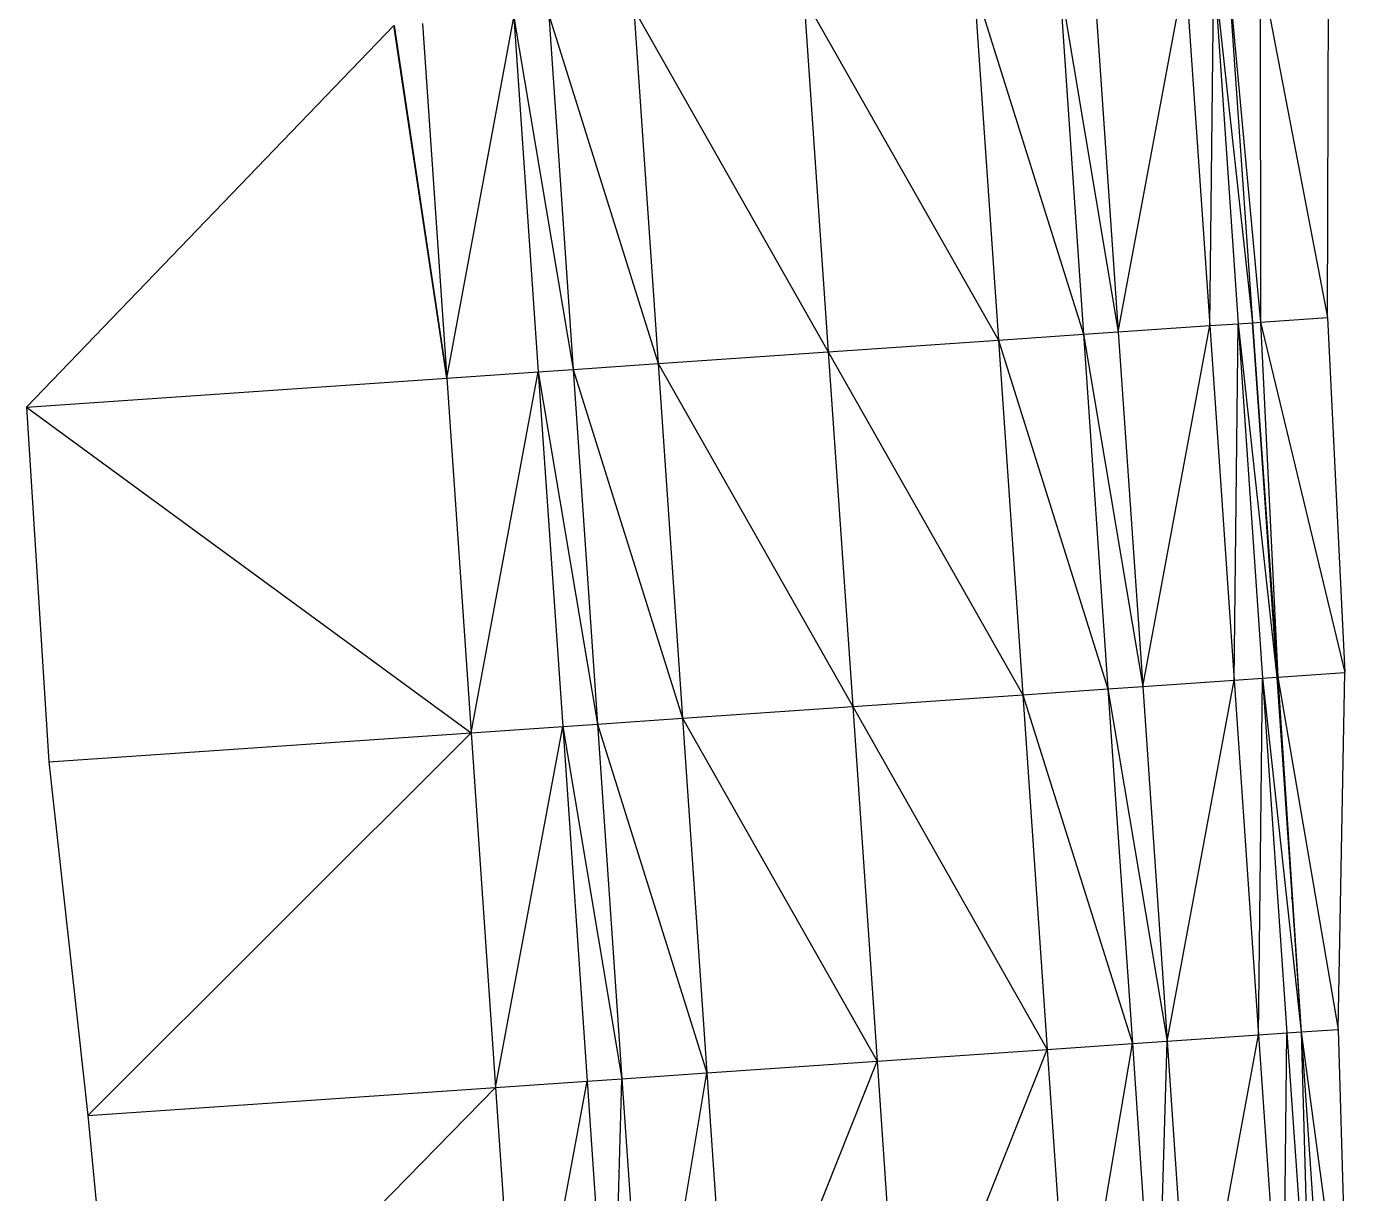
# Model space of a CAD drawing. Extents: x 2195426 to 2196998, y 328445 to 330532.
# Drawn here: x 2196056.1 to 2196149.2, y 328638 to 328720.1 of the extents above; entities that cross this region are included whole.
import ezdxf

# ---------------------------------------------------------------- set-up
doc = ezdxf.new("R2010")
doc.units = 0
for name, color, linetype in [('LS-CUTFILL', 5, 'CONTINUOUS'), ('LS-TIN-BOTTOM', 1, 'CONTINUOUS'), ('LS-TIN-TOP', 3, 'CONTINUOUS')]:
    doc.layers.add(name, color=color, linetype=linetype)

msp = doc.modelspace()

# ---------------------------------------------------------------- linework, layer by layer
at = {"layer": 'LS-CUTFILL'}
for p, q in [((2196082.03093, 328720.028586), (2196082.007979, 328720.027047)), ((2196085.722883, 328695.356272), (2196082.007979, 328720.027047)), ((2196142.39571, 328699.256201), (2196142.395709, 328699.256211)), ((2196144.197899, 328674.321116), (2196142.39571, 328699.256201)), ((2196144.197942, 328674.321119), (2196144.197899, 328674.321116)), ((2196145.224402, 328658.61546), (2196145.177472, 328658.832829))]:
    msp.add_line(p, q, dxfattribs=at)
at = {"layer": 'LS-TIN-BOTTOM'}
for p, q in [((2196147.6867, 328699.6203, 1204.3025), (2196147.7692, 328724.6851, 1205.9863)), ((2196132.9653, 328698.6072, 1202.6521), (2196137.6865, 328723.9913, 1200.9576)), ((2196137.6865, 328723.9913, 1200.9576), (2196139.4028, 328699.0503, 1201.3746)), ((2196139.4028, 328699.0503, 1201.3746), (2196139.6817, 328724.1286, 1200.3576)), ((2196139.6817, 328724.1286, 1200.3576), (2196141.3981, 328699.1876, 1200.7746)), ((2196139.6817, 328724.1286, 1200.3576), (2196142.3957, 328699.2562, 1200.7746)), ((2196140.6794, 328724.1972, 1200.3576), (2196142.3957, 328699.2562, 1200.7746)), ((2196140.6794, 328724.1972, 1200.3576), (2196142.9707, 328699.2958, 1201.4662)), ((2196142.9485, 328724.3534, 1203.087), (2196142.9707, 328699.2958, 1201.4662)), ((2196142.9485, 328724.3534, 1203.087), (2196147.6867, 328699.6203, 1204.3025)), ((2196122.8182, 328722.9681, 1202.9365), (2196124.5345, 328698.0271, 1203.3535)), ((2196122.8182, 328722.9681, 1202.9365), (2196130.5204, 328698.439, 1203.1373)), ((2196128.804, 328723.38, 1202.7203), (2196130.5204, 328698.439, 1203.1373)), ((2196128.804, 328723.38, 1202.7203), (2196132.9653, 328698.6072, 1202.6521)), ((2196131.2489, 328723.5483, 1202.235), (2196132.9653, 328698.6072, 1202.6521)), ((2196110.8464, 328722.1442, 1203.0805), (2196112.5627, 328697.2032, 1203.4975)), ((2196110.8464, 328722.1442, 1203.0805), (2196124.5345, 328698.0271, 1203.3535)), ((2196092.889, 328720.9085, 1202.7203), (2196094.6053, 328695.9675, 1203.1373)), ((2196092.889, 328720.9085, 1202.7203), (2196100.5912, 328696.3794, 1203.3535)), ((2196098.8748, 328721.3204, 1202.9365), (2196100.5912, 328696.3794, 1203.3535)), ((2196098.8748, 328721.3204, 1202.9365), (2196112.5627, 328697.2032, 1203.4975)), ((2196056.1459, 328693.3209, 1195.4453), (2196081.9882, 328720.1584, 1200.3576)), ((2196081.9882, 328720.1584, 1200.3576), (2196085.7229, 328695.3562, 1201.3746)), ((2196082.0113, 328720.1599, 1200.3576), (2196085.7229, 328695.3562, 1201.3746)), ((2196084.0066, 328720.2972, 1200.9576), (2196085.7229, 328695.3562, 1201.3746)), ((2196085.7229, 328695.3562, 1201.3746), (2196090.443, 328720.7402, 1202.235)), ((2196090.443, 328720.7402, 1202.235), (2196092.1594, 328695.7992, 1202.6521)), ((2196090.443, 328720.7402, 1202.235), (2196094.6053, 328695.9675, 1203.1373)), ((2196142.9707, 328699.2958, 1201.4662), (2196147.6867, 328699.6203, 1204.3025)), ((2196147.6867, 328699.6203, 1204.3025), (2196148.9139, 328674.6456, 1204.1313)), ((2196130.5204, 328698.439, 1203.1373), (2196132.9653, 328698.6072, 1202.6521)), ((2196132.9653, 328698.6072, 1202.6521), (2196139.4028, 328699.0503, 1201.3746)), ((2196132.9653, 328698.6072, 1202.6521), (2196134.6816, 328673.6662, 1203.0691)), ((2196134.6816, 328673.6662, 1203.0691), (2196139.4028, 328699.0503, 1201.3746)), ((2196139.4028, 328699.0503, 1201.3746), (2196141.3981, 328699.1876, 1200.7746)), ((2196139.4028, 328699.0503, 1201.3746), (2196141.1191, 328674.1092, 1201.7917)), ((2196141.1191, 328674.1092, 1201.7917), (2196141.3981, 328699.1876, 1200.7746)), ((2196141.3981, 328699.1876, 1200.7746), (2196142.3957, 328699.2562, 1200.7746)), ((2196141.3981, 328699.1876, 1200.7746), (2196143.1144, 328674.2465, 1201.1917)), ((2196141.3981, 328699.1876, 1200.7746), (2196144.112, 328674.3152, 1201.1917)), ((2196142.3957, 328699.2562, 1200.7746), (2196142.9707, 328699.2958, 1201.4662)), ((2196142.3957, 328699.2562, 1200.7746), (2196144.112, 328674.3152, 1201.1917)), ((2196142.3957, 328699.2562, 1200.7746), (2196144.1979, 328674.3211, 1201.295)), ((2196142.9707, 328699.2958, 1201.4662), (2196144.1979, 328674.3211, 1201.295)), ((2196142.9707, 328699.2958, 1201.4662), (2196148.9139, 328674.6456, 1204.1313)), ((2196112.5627, 328697.2032, 1203.4975), (2196124.5345, 328698.0271, 1203.3535)), ((2196124.5345, 328698.0271, 1203.3535), (2196130.5204, 328698.439, 1203.1373)), ((2196124.5345, 328698.0271, 1203.3535), (2196126.2509, 328673.0861, 1203.7705)), ((2196124.5345, 328698.0271, 1203.3535), (2196132.2367, 328673.498, 1203.5543)), ((2196130.5204, 328698.439, 1203.1373), (2196132.2367, 328673.498, 1203.5543)), ((2196130.5204, 328698.439, 1203.1373), (2196134.6816, 328673.6662, 1203.0691)), ((2196100.5912, 328696.3794, 1203.3535), (2196112.5627, 328697.2032, 1203.4975)), ((2196112.5627, 328697.2032, 1203.4975), (2196114.2791, 328672.2622, 1203.9145)), ((2196112.5627, 328697.2032, 1203.4975), (2196126.2509, 328673.0861, 1203.7705)), ((2196085.7229, 328695.3562, 1201.3746), (2196092.1594, 328695.7992, 1202.6521)), ((2196087.4392, 328670.4152, 1201.7917), (2196092.1594, 328695.7992, 1202.6521)), ((2196092.1594, 328695.7992, 1202.6521), (2196094.6053, 328695.9675, 1203.1373)), ((2196092.1594, 328695.7992, 1202.6521), (2196093.8757, 328670.8581, 1203.0691)), ((2196092.1594, 328695.7992, 1202.6521), (2196096.3216, 328671.0265, 1203.5543)), ((2196094.6053, 328695.9675, 1203.1373), (2196100.5912, 328696.3794, 1203.3535)), ((2196094.6053, 328695.9675, 1203.1373), (2196096.3216, 328671.0265, 1203.5543)), ((2196094.6053, 328695.9675, 1203.1373), (2196102.3075, 328671.4384, 1203.7705)), ((2196100.5912, 328696.3794, 1203.3535), (2196102.3075, 328671.4384, 1203.7705)), ((2196100.5912, 328696.3794, 1203.3535), (2196114.2791, 328672.2622, 1203.9145)), ((2196056.1459, 328693.3209, 1195.4453), (2196085.7229, 328695.3562, 1201.3746)), ((2196085.7229, 328695.3562, 1201.3746), (2196087.4392, 328670.4152, 1201.7917)), ((2196056.1459, 328693.3209, 1195.4453), (2196087.4392, 328670.4152, 1201.7917)), ((2196056.1459, 328693.3209, 1195.4453), (2196057.7257, 328668.3705, 1195.8349)), ((2196144.1979, 328674.3211, 1201.295), (2196148.9139, 328674.6456, 1204.1313)), ((2196148.4409, 328649.554, 1203.1799), (2196148.9139, 328674.6456, 1204.1313)), ((2196126.2509, 328673.0861, 1203.7705), (2196132.2367, 328673.498, 1203.5543)), ((2196132.2367, 328673.498, 1203.5543), (2196134.6816, 328673.6662, 1203.0691)), ((2196132.2367, 328673.498, 1203.5543), (2196133.953, 328648.557, 1203.9714)), ((2196132.2367, 328673.498, 1203.5543), (2196136.3979, 328648.7252, 1203.4861)), ((2196134.6816, 328673.6662, 1203.0691), (2196141.1191, 328674.1092, 1201.7917)), ((2196134.6816, 328673.6662, 1203.0691), (2196136.3979, 328648.7252, 1203.4861)), ((2196136.3979, 328648.7252, 1203.4861), (2196141.1191, 328674.1092, 1201.7917)), ((2196141.1191, 328674.1092, 1201.7917), (2196143.1144, 328674.2465, 1201.1917)), ((2196141.1191, 328674.1092, 1201.7917), (2196142.8355, 328649.1682, 1202.2087)), ((2196142.8355, 328649.1682, 1202.2087), (2196143.1144, 328674.2465, 1201.1917)), ((2196143.1144, 328674.2465, 1201.1917), (2196144.112, 328674.3152, 1201.1917)), ((2196143.1144, 328674.2465, 1201.1917), (2196144.8307, 328649.3055, 1201.6087)), ((2196143.1144, 328674.2465, 1201.1917), (2196145.8284, 328649.3742, 1201.6087)), ((2196144.112, 328674.3152, 1201.1917), (2196144.1979, 328674.3211, 1201.295)), ((2196144.112, 328674.3152, 1201.1917), (2196145.8284, 328649.3742, 1201.6087)), ((2196144.1979, 328674.3211, 1201.295), (2196145.8284, 328649.3742, 1201.6087)), ((2196144.1979, 328674.3211, 1201.295), (2196148.4409, 328649.554, 1203.1799)), ((2196114.2791, 328672.2622, 1203.9145), (2196126.2509, 328673.0861, 1203.7705)), ((2196126.2509, 328673.0861, 1203.7705), (2196127.9672, 328648.1451, 1204.1875)), ((2196126.2509, 328673.0861, 1203.7705), (2196133.953, 328648.557, 1203.9714)), ((2196102.3075, 328671.4384, 1203.7705), (2196114.2791, 328672.2622, 1203.9145)), ((2196114.2791, 328672.2622, 1203.9145), (2196115.9954, 328647.3212, 1204.3315)), ((2196114.2791, 328672.2622, 1203.9145), (2196127.9672, 328648.1451, 1204.1875)), ((2196087.4392, 328670.4152, 1201.7917), (2196093.8757, 328670.8581, 1203.0691)), ((2196089.1556, 328645.4742, 1202.2087), (2196093.8757, 328670.8581, 1203.0691)), ((2196093.8757, 328670.8581, 1203.0691), (2196096.3216, 328671.0265, 1203.5543)), ((2196093.8757, 328670.8581, 1203.0691), (2196095.592, 328645.9171, 1203.4861)), ((2196093.8757, 328670.8581, 1203.0691), (2196098.038, 328646.0855, 1203.9714)), ((2196096.3216, 328671.0265, 1203.5543), (2196102.3075, 328671.4384, 1203.7705)), ((2196096.3216, 328671.0265, 1203.5543), (2196098.038, 328646.0855, 1203.9714)), ((2196096.3216, 328671.0265, 1203.5543), (2196104.0238, 328646.4974, 1204.1875)), ((2196102.3075, 328671.4384, 1203.7705), (2196104.0238, 328646.4974, 1204.1875)), ((2196102.3075, 328671.4384, 1203.7705), (2196115.9954, 328647.3212, 1204.3315)), ((2196057.7257, 328668.3705, 1195.8349), (2196087.4392, 328670.4152, 1201.7917)), ((2196060.4614, 328643.4996, 1196.4563), (2196087.4392, 328670.4152, 1201.7917)), ((2196087.4392, 328670.4152, 1201.7917), (2196089.1556, 328645.4742, 1202.2087)), ((2196057.7257, 328668.3705, 1195.8349), (2196060.4614, 328643.4996, 1196.4563)), ((2196142.8355, 328649.1682, 1202.2087), (2196144.8307, 328649.3055, 1201.6087)), ((2196144.5518, 328624.2272, 1202.6257), (2196144.8307, 328649.3055, 1201.6087)), ((2196144.8307, 328649.3055, 1201.6087), (2196145.8284, 328649.3742, 1201.6087)), ((2196144.8307, 328649.3055, 1201.6087), (2196146.5471, 328624.3645, 1202.0257)), ((2196145.8284, 328649.3742, 1201.6087), (2196148.4409, 328649.554, 1203.1799)), ((2196145.8284, 328649.3742, 1201.6087), (2196146.5471, 328624.3645, 1202.0257)), ((2196145.8284, 328649.3742, 1201.6087), (2196149.1652, 328624.5447, 1203.0003)), ((2196145.8284, 328649.3742, 1201.6087), (2196147.5447, 328624.4332, 1202.0257)), ((2196148.4409, 328649.554, 1203.1799), (2196149.1652, 328624.5447, 1203.0003)), ((2196127.9672, 328648.1451, 1204.1875), (2196133.953, 328648.557, 1203.9714)), ((2196129.6835, 328623.204, 1204.6046), (2196133.953, 328648.557, 1203.9714)), ((2196133.953, 328648.557, 1203.9714), (2196136.3979, 328648.7252, 1203.4861)), ((2196133.953, 328648.557, 1203.9714), (2196135.6694, 328623.616, 1204.3884)), ((2196135.6694, 328623.616, 1204.3884), (2196136.3979, 328648.7252, 1203.4861)), ((2196136.3979, 328648.7252, 1203.4861), (2196142.8355, 328649.1682, 1202.2087)), ((2196136.3979, 328648.7252, 1203.4861), (2196138.1143, 328623.7842, 1203.9032)), ((2196138.1143, 328623.7842, 1203.9032), (2196142.8355, 328649.1682, 1202.2087)), ((2196142.8355, 328649.1682, 1202.2087), (2196144.5518, 328624.2272, 1202.6257)), ((2196115.9954, 328647.3212, 1204.3315), (2196127.9672, 328648.1451, 1204.1875)), ((2196117.7117, 328622.3802, 1204.7486), (2196127.9672, 328648.1451, 1204.1875)), ((2196127.9672, 328648.1451, 1204.1875), (2196129.6835, 328623.204, 1204.6046)), ((2196098.038, 328646.0855, 1203.9714), (2196104.0238, 328646.4974, 1204.1875)), ((2196099.7543, 328621.1444, 1204.3884), (2196104.0238, 328646.4974, 1204.1875)), ((2196104.0238, 328646.4974, 1204.1875), (2196115.9954, 328647.3212, 1204.3315)), ((2196104.0238, 328646.4974, 1204.1875), (2196105.7402, 328621.5564, 1204.6046)), ((2196105.7402, 328621.5564, 1204.6046), (2196115.9954, 328647.3212, 1204.3315)), ((2196115.9954, 328647.3212, 1204.3315), (2196117.7117, 328622.3802, 1204.7486)), ((2196089.1556, 328645.4742, 1202.2087), (2196095.592, 328645.9171, 1203.4861)), ((2196090.8719, 328620.5332, 1202.6257), (2196095.592, 328645.9171, 1203.4861)), ((2196095.592, 328645.9171, 1203.4861), (2196098.038, 328646.0855, 1203.9714)), ((2196095.592, 328645.9171, 1203.4861), (2196097.3084, 328620.9761, 1203.9031)), ((2196097.3084, 328620.9761, 1203.9031), (2196098.038, 328646.0855, 1203.9714)), ((2196098.038, 328646.0855, 1203.9714), (2196099.7543, 328621.1444, 1204.3884)), ((2196060.4614, 328643.4996, 1196.4563), (2196089.1556, 328645.4742, 1202.2087)), ((2196062.8521, 328618.605, 1197.0085), (2196089.1556, 328645.4742, 1202.2087)), ((2196089.1556, 328645.4742, 1202.2087), (2196090.8719, 328620.5332, 1202.6257)), ((2196060.4614, 328643.4996, 1196.4563), (2196062.8521, 328618.605, 1197.0085))]:
    msp.add_line(p, q, dxfattribs=at)
at = {"layer": 'LS-TIN-TOP'}
for p, q in [((2196147.686689, 328699.620313, 1213.328298), (2196147.769164, 328724.685114, 1216.134499)), ((2196132.965269, 328698.607249, 1210.577523), (2196137.686454, 328723.991265, 1207.753421)), ((2196137.686454, 328723.991265, 1207.753421), (2196139.402787, 328699.050251, 1208.448468)), ((2196139.402787, 328699.050251, 1208.448468), (2196139.681735, 328724.128572, 1206.753421)), ((2196139.681735, 328724.128572, 1206.753421), (2196141.398068, 328699.187558, 1207.448468)), ((2196139.681735, 328724.128572, 1206.753421), (2196142.395709, 328699.256211, 1207.448468)), ((2196140.679376, 328724.197225, 1206.753421), (2196142.395709, 328699.256211, 1207.448468)), ((2196140.679376, 328724.197225, 1206.753421), (2196142.970686, 328699.295778, 1208.601141)), ((2196142.948531, 328724.353379, 1211.302466), (2196142.970686, 328699.295778, 1208.601141)), ((2196142.948531, 328724.353379, 1211.302466), (2196147.686689, 328699.620313, 1213.328298)), ((2196122.818192, 328722.968096, 1211.05149), (2196124.534525, 328698.027081, 1211.746537)), ((2196122.818192, 328722.968096, 1211.05149), (2196130.520368, 328698.439001, 1211.386248)), ((2196128.804035, 328723.380016, 1210.691202), (2196130.520368, 328698.439001, 1211.386248)), ((2196128.804035, 328723.380016, 1210.691202), (2196132.965269, 328698.607249, 1210.577523)), ((2196131.248936, 328723.548263, 1209.882476), (2196132.965269, 328698.607249, 1210.577523)), ((2196110.846405, 328722.144249, 1211.291488), (2196112.562738, 328697.203234, 1211.986535)), ((2196110.846405, 328722.144249, 1211.291488), (2196124.534525, 328698.027081, 1211.746537)), ((2196092.888974, 328720.908496, 1210.691202), (2196094.605308, 328695.967481, 1211.386248)), ((2196092.888974, 328720.908496, 1210.691202), (2196100.591151, 328696.379401, 1211.746537)), ((2196098.874818, 328721.320416, 1211.05149), (2196100.591151, 328696.379401, 1211.746537)), ((2196098.874818, 328721.320416, 1211.05149), (2196112.562738, 328697.203234, 1211.986535)), ((2196056.145919, 328693.320872, 1198.566162), (2196081.988205, 328720.158352, 1206.753421)), ((2196081.988205, 328720.158352, 1206.753421), (2196085.722889, 328695.356231, 1208.448468)), ((2196082.011274, 328720.159939, 1206.753421), (2196085.722889, 328695.356231, 1208.448468)), ((2196084.006556, 328720.297246, 1207.753421), (2196085.722889, 328695.356231, 1208.448468)), ((2196085.722889, 328695.356231, 1208.448468), (2196090.443046, 328720.740177, 1209.882456)), ((2196090.443046, 328720.740177, 1209.882456), (2196092.159379, 328695.799163, 1210.577502)), ((2196090.443046, 328720.740177, 1209.882456), (2196094.605308, 328695.967481, 1211.386248)), ((2196142.970686, 328699.295778, 1208.601141), (2196147.686689, 328699.620313, 1213.328298)), ((2196147.686689, 328699.620313, 1213.328298), (2196148.913946, 328674.645643, 1213.042879)), ((2196130.520368, 328698.439001, 1211.386248), (2196132.965269, 328698.607249, 1210.577523)), ((2196132.965269, 328698.607249, 1210.577523), (2196139.402787, 328699.050251, 1208.448468)), ((2196132.965269, 328698.607249, 1210.577523), (2196134.681603, 328673.666234, 1211.27257)), ((2196134.681603, 328673.666234, 1211.27257), (2196139.402787, 328699.050251, 1208.448468)), ((2196139.402787, 328699.050251, 1208.448468), (2196141.398068, 328699.187558, 1207.448468)), ((2196139.402787, 328699.050251, 1208.448468), (2196141.11912, 328674.109237, 1209.143515)), ((2196141.11912, 328674.109237, 1209.143515), (2196141.398068, 328699.187558, 1207.448468)), ((2196141.398068, 328699.187558, 1207.448468), (2196142.395709, 328699.256211, 1207.448468)), ((2196141.398068, 328699.187558, 1207.448468), (2196143.114402, 328674.246543, 1208.143515)), ((2196141.398068, 328699.187558, 1207.448468), (2196144.112042, 328674.315196, 1208.143515)), ((2196142.395709, 328699.256211, 1207.448468), (2196142.970686, 328699.295778, 1208.601141)), ((2196142.395709, 328699.256211, 1207.448468), (2196144.112042, 328674.315196, 1208.143515)), ((2196142.395709, 328699.256211, 1207.448468), (2196144.197943, 328674.321108, 1208.315723)), ((2196142.970686, 328699.295778, 1208.601141), (2196144.197943, 328674.321108, 1208.315723)), ((2196142.970686, 328699.295778, 1208.601141), (2196148.913946, 328674.645643, 1213.042879)), ((2196112.562738, 328697.203234, 1211.986535), (2196124.534525, 328698.027081, 1211.746537)), ((2196124.534525, 328698.027081, 1211.746537), (2196130.520368, 328698.439001, 1211.386248)), ((2196124.534525, 328698.027081, 1211.746537), (2196126.250858, 328673.086067, 1212.441583)), ((2196124.534525, 328698.027081, 1211.746537), (2196132.236702, 328673.497987, 1212.081295)), ((2196130.520368, 328698.439001, 1211.386248), (2196132.236702, 328673.497987, 1212.081295)), ((2196130.520368, 328698.439001, 1211.386248), (2196134.681603, 328673.666234, 1211.27257)), ((2196100.591151, 328696.379401, 1211.746537), (2196112.562738, 328697.203234, 1211.986535)), ((2196112.562738, 328697.203234, 1211.986535), (2196114.279071, 328672.26222, 1212.681581)), ((2196112.562738, 328697.203234, 1211.986535), (2196126.250858, 328673.086067, 1212.441583)), ((2196085.722889, 328695.356231, 1208.448468), (2196092.159379, 328695.799163, 1210.577502)), ((2196087.439222, 328670.415217, 1209.143515), (2196092.159379, 328695.799163, 1210.577502)), ((2196092.159379, 328695.799163, 1210.577502), (2196094.605308, 328695.967481, 1211.386248)), ((2196092.159379, 328695.799163, 1210.577502), (2196093.875713, 328670.858149, 1211.272549)), ((2196092.159379, 328695.799163, 1210.577502), (2196096.321641, 328671.026467, 1212.081295)), ((2196094.605308, 328695.967481, 1211.386248), (2196100.591151, 328696.379401, 1211.746537)), ((2196094.605308, 328695.967481, 1211.386248), (2196096.321641, 328671.026467, 1212.081295)), ((2196094.605308, 328695.967481, 1211.386248), (2196102.307484, 328671.438387, 1212.441583)), ((2196100.591151, 328696.379401, 1211.746537), (2196102.307484, 328671.438387, 1212.441583)), ((2196100.591151, 328696.379401, 1211.746537), (2196114.279071, 328672.26222, 1212.681581)), ((2196056.145919, 328693.320872, 1198.566162), (2196085.722889, 328695.356231, 1208.448468)), ((2196085.722889, 328695.356231, 1208.448468), (2196087.439222, 328670.415217, 1209.143515)), ((2196056.145919, 328693.320872, 1198.566162), (2196087.439222, 328670.415217, 1209.143515)), ((2196056.145919, 328693.320872, 1198.566162), (2196057.725727, 328668.370462, 1199.215592)), ((2196144.197943, 328674.321108, 1208.315723), (2196148.913946, 328674.645643, 1213.042879)), ((2196148.440861, 328649.553962, 1211.457226), (2196148.913946, 328674.645643, 1213.042879)), ((2196126.250858, 328673.086067, 1212.441583), (2196132.236702, 328673.497987, 1212.081295)), ((2196132.236702, 328673.497987, 1212.081295), (2196134.681603, 328673.666234, 1211.27257)), ((2196132.236702, 328673.497987, 1212.081295), (2196133.953035, 328648.556972, 1212.776342)), ((2196132.236702, 328673.497987, 1212.081295), (2196136.397936, 328648.72522, 1211.967617)), ((2196134.681603, 328673.666234, 1211.27257), (2196141.11912, 328674.109237, 1209.143515)), ((2196134.681603, 328673.666234, 1211.27257), (2196136.397936, 328648.72522, 1211.967617)), ((2196136.397936, 328648.72522, 1211.967617), (2196141.11912, 328674.109237, 1209.143515)), ((2196141.11912, 328674.109237, 1209.143515), (2196143.114402, 328674.246543, 1208.143515)), ((2196141.11912, 328674.109237, 1209.143515), (2196142.835454, 328649.168222, 1209.838562)), ((2196142.835454, 328649.168222, 1209.838562), (2196143.114402, 328674.246543, 1208.143515)), ((2196143.114402, 328674.246543, 1208.143515), (2196144.112042, 328674.315196, 1208.143515)), ((2196143.114402, 328674.246543, 1208.143515), (2196144.830735, 328649.305529, 1208.838562)), ((2196143.114402, 328674.246543, 1208.143515), (2196145.828375, 328649.374182, 1208.838562)), ((2196144.112042, 328674.315196, 1208.143515), (2196144.197943, 328674.321108, 1208.315723)), ((2196144.112042, 328674.315196, 1208.143515), (2196145.828375, 328649.374182, 1208.838562)), ((2196144.197943, 328674.321108, 1208.315723), (2196145.828375, 328649.374182, 1208.838562)), ((2196144.197943, 328674.321108, 1208.315723), (2196148.440861, 328649.553962, 1211.457226)), ((2196114.279071, 328672.26222, 1212.681581), (2196126.250858, 328673.086067, 1212.441583)), ((2196126.250858, 328673.086067, 1212.441583), (2196127.967191, 328648.145052, 1213.13663)), ((2196126.250858, 328673.086067, 1212.441583), (2196133.953035, 328648.556972, 1212.776342)), ((2196102.307484, 328671.438387, 1212.441583), (2196114.279071, 328672.26222, 1212.681581)), ((2196114.279071, 328672.26222, 1212.681581), (2196115.995405, 328647.321206, 1213.376628)), ((2196114.279071, 328672.26222, 1212.681581), (2196127.967191, 328648.145052, 1213.13663)), ((2196087.439222, 328670.415217, 1209.143515), (2196093.875713, 328670.858149, 1211.272549)), ((2196089.155555, 328645.474203, 1209.838562), (2196093.875713, 328670.858149, 1211.272549)), ((2196093.875713, 328670.858149, 1211.272549), (2196096.321641, 328671.026467, 1212.081295)), ((2196093.875713, 328670.858149, 1211.272549), (2196095.592046, 328645.917134, 1211.967596)), ((2196093.875713, 328670.858149, 1211.272549), (2196098.037974, 328646.085452, 1212.776342)), ((2196096.321641, 328671.026467, 1212.081295), (2196102.307484, 328671.438387, 1212.441583)), ((2196096.321641, 328671.026467, 1212.081295), (2196098.037974, 328646.085452, 1212.776342)), ((2196096.321641, 328671.026467, 1212.081295), (2196104.023817, 328646.497372, 1213.13663)), ((2196102.307484, 328671.438387, 1212.441583), (2196104.023817, 328646.497372, 1213.13663)), ((2196102.307484, 328671.438387, 1212.441583), (2196115.995405, 328647.321206, 1213.376628)), ((2196057.725727, 328668.370462, 1199.215592), (2196087.439222, 328670.415217, 1209.143515)), ((2196060.461399, 328643.499594, 1200.251222), (2196087.439222, 328670.415217, 1209.143515)), ((2196087.439222, 328670.415217, 1209.143515), (2196089.155555, 328645.474203, 1209.838562)), ((2196057.725727, 328668.370462, 1199.215592), (2196060.461399, 328643.499594, 1200.251222)), ((2196142.835454, 328649.168222, 1209.838562), (2196144.830735, 328649.305529, 1208.838562)), ((2196144.551787, 328624.227208, 1210.533608), (2196144.830735, 328649.305529, 1208.838562)), ((2196144.830735, 328649.305529, 1208.838562), (2196145.828375, 328649.374182, 1208.838562)), ((2196144.830735, 328649.305529, 1208.838562), (2196146.547068, 328624.364514, 1209.533608)), ((2196145.828375, 328649.374182, 1208.838562), (2196148.440861, 328649.553962, 1211.457226)), ((2196145.828375, 328649.374182, 1208.838562), (2196146.547068, 328624.364514, 1209.533608)), ((2196145.828375, 328649.374182, 1208.838562), (2196149.165198, 328624.544683, 1211.15793)), ((2196145.828375, 328649.374182, 1208.838562), (2196147.544709, 328624.433168, 1209.533608)), ((2196148.440861, 328649.553962, 1211.457226), (2196149.165198, 328624.544683, 1211.15793)), ((2196127.967191, 328648.145052, 1213.13663), (2196133.953035, 328648.556972, 1212.776342)), ((2196129.683525, 328623.204038, 1213.831677), (2196133.953035, 328648.556972, 1212.776342)), ((2196133.953035, 328648.556972, 1212.776342), (2196136.397936, 328648.72522, 1211.967617)), ((2196133.953035, 328648.556972, 1212.776342), (2196135.669368, 328623.615958, 1213.471389)), ((2196135.669368, 328623.615958, 1213.471389), (2196136.397936, 328648.72522, 1211.967617)), ((2196136.397936, 328648.72522, 1211.967617), (2196142.835454, 328649.168222, 1209.838562)), ((2196136.397936, 328648.72522, 1211.967617), (2196138.114269, 328623.784205, 1212.662663)), ((2196138.114269, 328623.784205, 1212.662663), (2196142.835454, 328649.168222, 1209.838562)), ((2196142.835454, 328649.168222, 1209.838562), (2196144.551787, 328624.227208, 1210.533608)), ((2196115.995405, 328647.321206, 1213.376628), (2196127.967191, 328648.145052, 1213.13663)), ((2196117.711738, 328622.380191, 1214.071675), (2196127.967191, 328648.145052, 1213.13663)), ((2196127.967191, 328648.145052, 1213.13663), (2196129.683525, 328623.204038, 1213.831677)), ((2196098.037974, 328646.085452, 1212.776342), (2196104.023817, 328646.497372, 1213.13663)), ((2196099.754307, 328621.144438, 1213.471389), (2196104.023817, 328646.497372, 1213.13663)), ((2196104.023817, 328646.497372, 1213.13663), (2196115.995405, 328647.321206, 1213.376628)), ((2196104.023817, 328646.497372, 1213.13663), (2196105.740151, 328621.556358, 1213.831677)), ((2196105.740151, 328621.556358, 1213.831677), (2196115.995405, 328647.321206, 1213.376628)), ((2196115.995405, 328647.321206, 1213.376628), (2196117.711738, 328622.380191, 1214.071675)), ((2196089.155555, 328645.474203, 1209.838562), (2196095.592046, 328645.917134, 1211.967596)), ((2196090.871888, 328620.533188, 1210.533608), (2196095.592046, 328645.917134, 1211.967596)), ((2196095.592046, 328645.917134, 1211.967596), (2196098.037974, 328646.085452, 1212.776342)), ((2196095.592046, 328645.917134, 1211.967596), (2196097.308379, 328620.97612, 1212.662643)), ((2196097.308379, 328620.97612, 1212.662643), (2196098.037974, 328646.085452, 1212.776342)), ((2196098.037974, 328646.085452, 1212.776342), (2196099.754307, 328621.144438, 1213.471389)), ((2196060.461399, 328643.499594, 1200.251222), (2196089.155555, 328645.474203, 1209.838562)), ((2196062.852104, 328618.604987, 1201.171591), (2196089.155555, 328645.474203, 1209.838562)), ((2196089.155555, 328645.474203, 1209.838562), (2196090.871888, 328620.533188, 1210.533608)), ((2196060.461399, 328643.499594, 1200.251222), (2196062.852104, 328618.604987, 1201.171591))]:
    msp.add_line(p, q, dxfattribs=at)

doc.saveas('drawing.dxf')
